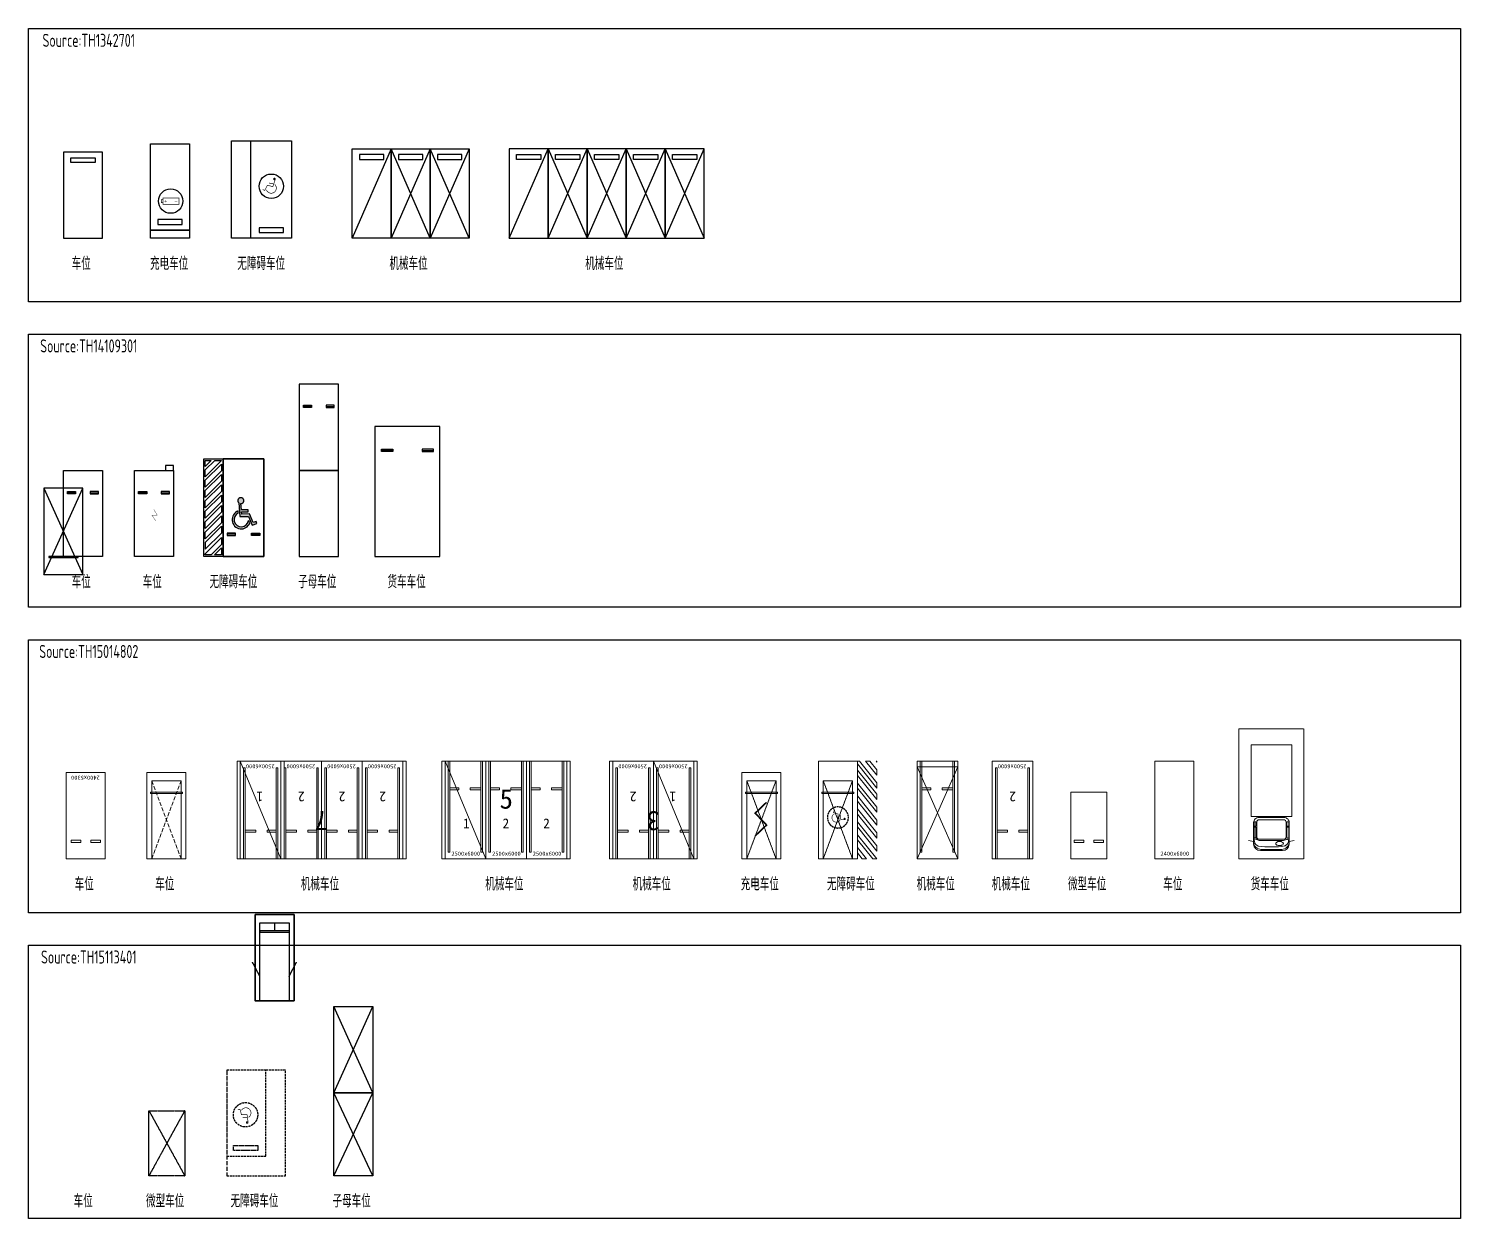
# Model space of a CAD drawing. Header units: millimetres. Extents: x 4401 to 92484, y 1885 to 582422.
# Drawn here: x 4401 to 92484, y 509256 to 582422 of the extents above; entities that cross this region are included whole.
import ezdxf
from ezdxf.enums import TextEntityAlignment as Align

# ---------------------------------------------------------------- set-up
doc = ezdxf.new("R2010")
doc.units = ezdxf.units.MM
doc.header["$MEASUREMENT"] = 0
for name, pattern in [('__DASH', [0.35, 0.25, -0.1]), ('__附着_A02-01-道路设计_TEN24VDI_设计区$0$DASH', [0.35, 0.25, -0.1]), ('CONTINOUS', [0]), ('DASH', [0.35, 0.25, -0.1]), ('HIDDEN', [0.375, 0.25, -0.125]), ('PFL_PC-B2$0$L1235-AR-RE-GP-B2$0$$0$HIDDEN2', [4.762499999999999, 3.175, -1.5875])]:
    doc.linetypes.add(name, pattern=pattern)
doc.layers.get('DEFPOINTS').update_dxf_attribs({"color": 8})
for name, color, linetype in [('__附着_A02-01-道路设计_TEN24VDI_设计区$0$P-CONS-PARK', 61, '__附着_A02-01-道路设计_TEN24VDI_设计区$0$DASH'), ('AE-EQPM', 70, 'Continuous'), ('AE-EQPM-CARS', 66, 'Continuous'), ('AE-EQPM-CARS-ZM', 66, 'Continuous'), ('AE-EQPM-CARS-zx', 66, 'Continuous'), ('AE-PATN-MATE', 8, 'Continuous'), ('E-UNIV-NOTE', 6, 'Continuous'), ('P-CONS-PARK', 61, 'DASH'), ('PFL_PC-B4$0$A-PARKING', 161, 'Continuous'), ('子母车位', 73, 'Continuous'), ('微型车位', 3, 'HIDDEN')]:
    doc.layers.add(name, color=color, linetype=linetype)
doc.layers.add('A-CAR', color=66, linetype='Continuous', lineweight=0)
doc.styles.add('PFL_PC-B3$0$GP-ARIAL', font='Stfangso_0.ttf')
doc.styles.add('PFL_PC-B4$0$GP-ARIAL', font='Stfangso_0.ttf')
doc.styles.add('TH-STYLE3', font='TSSDENG', dxfattribs={"width": 0.7, "bigfont": 'TSSDCHN'})

# ---------------------------------------------------------------- blocks, each defined once
blk = doc.blocks.new('DFEREWRERER')
for p, q in [((-909118.0000003307, -323.3698530020483), (-906918.0000008362, -4323.369852987526)), ((-906918.0000008367, -323.369853001961), (-909118.00000033, -4323.369852987482))]:
    blk.add_line(p, q)
blk.add_lwpolyline([(-906918.0000008364, -4323.369852987526), (-909118.0000003304, -4323.369852987438), (-909118.0000003306, -323.3698530019319), (-906918.0000008367, -323.369853001961)], close=True)
blk = doc.blocks.new('__附着_A02-01-道路设计_TEN24VDI_设计区$0$车位-无障碍')
at = {"ltscale": 0.5}
blk.add_lwpolyline([(-0.9999999997708073, 2.400000000448927), (-0.9999999997708073, 2.400000000448927), (-0.9999999997708073, -1.199999999535066), (5.500000000229193, -1.199999999535066), (5.500000000229193, 4.656612873077393e-10)], dxfattribs=at)
blk.add_lwpolyline([(5.500000000218279, 2.399999999997817), (-0.9999999997708073, 2.40000000055079)])
blk.add_lwpolyline([(0.2000000002190063, 2.400000000448927), (0.2000000002262823, 4.620233085006475e-10), (5.500000000229193, 4.656612873077393e-10), (5.500000000229193, 2.400000000445289)], close=True, dxfattribs=at)
at = {"ltscale": 0.25}
blk.add_lwpolyline([(0.5500000002248271, 2.000000000432919), (0.8500000002313755, 2.000000000418368), (0.8500000002277375, 0.5000000004620233), (0.5500000002248271, 0.5000000004620233)], close=True, dxfattribs=at)
at = {"const_width": 0.08}
blk.add_lwpolyline([(2.273837951997848, 1.110129363889428, 1), (2.27383795199421, 1.187805742982164, 1)], format="xyb", close=True, dxfattribs=at)
at = {"const_width": 0.04}
for points in [[(2.262345247549092, 1.089416614599031), (2.7477892402203, 1.152752917616453), (2.747789240216662, 1.500025436180294), (3.082709612815961, 1.591367587465356), (3.053841749115236, 1.721487067126873)], [(2.585320256912382, 1.127507955778128), (2.58532025691602, 1.429364526695281)]]:
    blk.add_lwpolyline(points, dxfattribs=at)
blk.add_lwpolyline([(2.59735858984277, 1.066409069015208, 1.284984704251645), (3.023574414273753, 1.500647317046969, 1.467757040373327)], format="xyb", dxfattribs=at)
at = {"ltscale": 0.5}
blk.add_circle((2.750000000225555, 1.250000000229193), 0.75, dxfattribs=at)
blk = doc.blocks.new('ERDF')
for p, q in [((-334183.0000007697, 9343.63014701265), (-336583.0000003329, 4243.630147021264)), ((-336583.0000003332, 9343.630146996351), (-334183.0000007697, 4243.630147021147)), ((-334183.0000007697, 4243.630146028823), (-336583.0000003329, -1056.369853962678)), ((-336583.0000003332, 4243.630146012409), (-334183.0000007697, -1056.369853962678))]:
    blk.add_line(p, q)
for points in [[(-336583.0000003332, 4243.630147021147), (-334183.0000007695, 4243.630147021147), (-334183.0000007697, 9343.630148004973), (-336583.0000003334, 9343.630148004973)], [(-336583.0000003332, -1056.369853962795), (-334183.0000007695, -1056.369853962678), (-334183.0000007697, 4243.630147021147), (-336583.0000003334, 4243.630147021147)]]:
    blk.add_lwpolyline(points, close=True)
blk = doc.blocks.new('PFL_PC-B4$0$STALL-MECH-parking_2500x6000')
at = {"layer": 'A-CAR'}
for points in [[(-1050.000050136936, -1.746229827404022e-10), (-949.9999549126951, 0), (-949.9999549126951, -5599.999995039776), (-1050.000050136936, -5599.999995039776)], [(-1250, -5.820766091346741e-11), (1250, -1.164153218269348e-10), (1250, -6000.000000000116), (-1249.999999999884, -6000.000000000116)], [(949.9999498034595, -5.820766091346741e-11), (1050.0000450277, -1.164153218269348e-10), (1050.0000450277, -5599.999960858724), (949.9999498034595, -5599.999960858724)], [(-949.9999549126951, -1639.999995039776), (-400.0000201982912, -1639.999995039776), (-400.0000201981748, -1759.999985628063), (-949.9999549126951, -1759.999985628121)], [(299.9999777103076, -1639.99997373618), (949.9999797421042, -1639.999973736121), (949.9999797421042, -1759.999962591624), (299.9999777103076, -1759.999962591566)]]:
    blk.add_lwpolyline(points, close=True, dxfattribs=at)
at = {"layer": 'DEFPOINTS', "insert": (-211.7482975894818, -4119.999957631226), "char_height": 600, "attachment_point": 7, "style": 'PFL_PC-B4$0$GP-ARIAL'}
blk.add_mtext('{\\C8;2}', dxfattribs=at)
at = {"layer": 'DEFPOINTS', "color": 8, "insert": (-855.3091982073383, -5811.717980977031), "char_height": 250, "attachment_point": 7, "style": 'PFL_PC-B4$0$GP-ARIAL'}
blk.add_mtext('2500x6000', dxfattribs=at)
blk = doc.blocks.new('PFL_PC-B4$0$STALL-MECH-parking-1_2500x6000')
at = {"layer": 'A-CAR'}
for points in [[(-1249.999999999884, 1.164153218269348e-10), (-1450, 5.820766091346741e-11), (-1450, -5999.999999999942), (-1250, -6000)], [(-1249.999999999884, 1.164153218269348e-10), (1249.999999999884, -5999.999999999884)]]:
    blk.add_lwpolyline(points, dxfattribs=at)
for points in [[(-1249.999999999884, 1.164153218269348e-10), (-1250, -6000), (1249.999999999884, -5999.999999999884), (1250.000000000116, 1.164153218269348e-10)], [(-1050.000050136936, 0), (-949.9999549128115, 1.164153218269348e-10), (-949.9999549126951, -5599.999995039601), (-1050.000050137052, -5599.999995039601)], [(949.9999498034595, 1.164153218269348e-10), (1050.0000450277, 1.164153218269348e-10), (1050.0000450277, -5599.999960858608), (949.9999498034595, -5599.999960858549)], [(-949.9999549126951, -1639.99999503966), (-400.0000201981748, -1639.99999503966), (-400.0000201982912, -1759.999985627888), (-949.9999549126951, -1759.999985627946)], [(299.9999777103076, -1639.999973736121), (949.9999797421042, -1639.999973736121), (949.9999797421042, -1759.99996259145), (299.9999777103076, -1759.999962591392)]]:
    blk.add_lwpolyline(points, close=True, dxfattribs=at)
at = {"layer": 'DEFPOINTS', "attachment_point": 7, "style": 'PFL_PC-B4$0$GP-ARIAL'}
for s, insert, char_height in [('{\\C8;1}', (-147.3512282479787, -4119.999957630993), 600), ('{\\C8;2500x6000}', (-855.3091782786651, -5811.717997727683), 250)]:
    blk.add_mtext(s, dxfattribs=dict(at, insert=insert, char_height=char_height))
blk = doc.blocks.new('PFL_PC-B4$0$MECH-parking_Group5')
at = {"layer": 'A-CAR'}
blk.add_lwpolyline([(-200, 0), (0, 0), (0, -6000), (-200, -6000)], dxfattribs=at)
at = {"layer": 'PFL_PC-B4$0$A-PARKING'}
for name, p in [('PFL_PC-B4$0$STALL-MECH-parking-1_2500x6000', (-6450, 0)), ('PFL_PC-B4$0$STALL-MECH-parking_2500x6000', (-3950, 0)), ('PFL_PC-B4$0$STALL-MECH-parking_2500x6000', (-1450, 0))]:
    blk.add_blockref(name, p, dxfattribs=at)
at = {"layer": 'DEFPOINTS', "insert": (-4344.249808410503, -2938.663568484131), "char_height": 1200, "attachment_point": 7, "style": 'PFL_PC-B4$0$GP-ARIAL'}
blk.add_mtext('{\\C8;5}', dxfattribs=at)
blk = doc.blocks.new('PFL_PC-B4$0$MECH-parking_Group3')
at = {"layer": 'A-CAR'}
blk.add_lwpolyline([(-199.9999999998836, 0), (0, 1.164153218269348e-10), (1.164153218269348e-10, -5999.999999999884), (-199.9999999998836, -6000)], dxfattribs=at)
at = {"layer": 'PFL_PC-B4$0$A-PARKING'}
for name, p in [('PFL_PC-B4$0$STALL-MECH-parking-1_2500x6000', (-3950, 0)), ('PFL_PC-B4$0$STALL-MECH-parking_2500x6000', (-1450, 1.164153218269348e-10))]:
    blk.add_blockref(name, p, dxfattribs=at)
at = {"layer": 'DEFPOINTS', "insert": (-3094.249808410415, -2938.663568484015), "char_height": 1200, "attachment_point": 7, "style": 'PFL_PC-B4$0$GP-ARIAL'}
blk.add_mtext('3', dxfattribs=at)
blk = doc.blocks.new('PFL_PC-B4$0$STALL-PD-2400x5300')
at = {"layer": 'A-CAR'}
blk.add_line((1199.999999999884, -5299.999999999884), (-1200, -5300), dxfattribs=at)
blk.add_lwpolyline([(-1200, -5300), (-1200.000000000116, 0), (1199.999999999767, 0), (1199.999999999884, -5299.999999999884)], dxfattribs=at)
for points in [[(-300.0000000002328, -999.9999999998836), (-300.0000000002328, -1150), (-900, -1150.000000000116), (-900.0000000002328, -999.9999999998836)], [(300, -999.9999999998836), (299.9999999998836, -1150.000000000116), (900, -1149.999999999884), (900, -999.9999999998836)]]:
    blk.add_lwpolyline(points, close=True, dxfattribs=at)
at = {"layer": 'DEFPOINTS', "insert": (-855.3091480403673, -5111.718023345689), "char_height": 250, "attachment_point": 7, "style": 'PFL_PC-B4$0$GP-ARIAL'}
blk.add_mtext('2400x5300', dxfattribs=at)
blk = doc.blocks.new('停车位')
at = {"layer": 'A-CAR', "linetype": '__DASH'}
for p, q in [((7.489126088766199, -0.3000000000570253), (5.689126089653683, 4.500000000229647)), ((7.489126089506073, 4.499999999939973), (5.689126088968322, -0.3000000000010914))]:
    blk.add_line(p, q, dxfattribs=at)
at = {"layer": 'A-CAR'}
for points in [[(5.389126089196651, 4.999999999955435), (5.389126089195116, -0.3000000000379259), (7.789126089152234, -0.30000000003065), (7.789126089153541, 4.999999999947704)], [(5.60512608912498, 3.800000000024284), (7.573126089006536, 3.799999999934926), (7.573126088935879, 3.707999999938238), (5.605126089112474, 3.708000000026459)]]:
    blk.add_lwpolyline(points, close=True, dxfattribs=at)
blk.add_lwpolyline([(5.689126088940696, -0.2999999998985459), (5.689126089653683, 4.500000000229647), (7.489126089506073, 4.499999999939973), (7.489126088766199, -0.3000000000570253), (5.689126089000894, -0.2999999997539362)], dxfattribs=at)
blk = doc.blocks.new('充电车位4')
at = {"layer": 'A-CAR', "linetype": '__DASH'}
for p, q in [((1296197.38089744, 1235782.006729581), (1291397.380897154, 1237582.006728693)), ((1291397.380897444, 1235782.006728841), (1296197.380897385, 1237582.006729379))]:
    blk.add_line(p, q, dxfattribs=at)
at = {"layer": 'A-CAR'}
for points in [[(1290897.380897428, 1237882.00672915), (1296197.380897421, 1237882.006729152), (1296197.380897414, 1235482.006729195), (1290897.380897436, 1235482.006729193)], [(1292097.380897359, 1237666.006729222), (1292097.380897449, 1235698.00672934), (1292189.380897445, 1235698.006729411), (1292189.380897357, 1237666.006729234)]]:
    blk.add_lwpolyline(points, close=True, dxfattribs=at)
blk.add_lwpolyline([(1296197.380897282, 1237582.006729406), (1291397.380897154, 1237582.006728693), (1291397.380897444, 1235782.006728841), (1296197.38089744, 1235782.006729581), (1296197.380897138, 1237582.006729346)], dxfattribs=at)
at = {"layer": 'A-CAR', "const_width": 99.99999999999999}
blk.add_lwpolyline([(1294791.122863705, 1237064.406432459), (1294122.520531831, 1236367.252316012), (1293395.809563661, 1237064.406432459), (1292727.207231785, 1236367.252316012)], dxfattribs=at)
blk = doc.blocks.new('车位02-无障碍')
at = {"const_width": 0.08}
blk.add_lwpolyline([(2.273837952002634, 1.130599021197503, 1), (2.273837952002634, 1.208275400284327, 1)], format="xyb", close=True, dxfattribs=at)
at = {"const_width": 0.04}
for points in [[(2.262345247553423, 1.10988627191029), (2.747789240225995, 1.173222574923619), (2.747789240225995, 1.520495093486096), (3.082709612820747, 1.611837244770248), (3.053841749126843, 1.741956724429946)], [(2.585320256915804, 1.147977613087113), (2.585320256915804, 1.449834184001992)]]:
    blk.add_lwpolyline(points, dxfattribs=at)
blk.add_lwpolyline([(2.597358589849375, 1.0868787263201, 1.284984704251645), (3.023574414273082, 1.52111697435368, 1.467757040373327)], format="xyb", dxfattribs=at)
at = {"ltscale": 0.5}
blk.add_circle((2.750000000232831, 1.270469657540023), 0.75, dxfattribs=at)
blk = doc.blocks.new('无障碍车位6')
at = {"layer": 'A-CAR'}
for p, q in [((1291391.483082849, 1232485.117550885), (1291391.483082849, 1232435.347593877)), ((1291391.483082847, 1232049.072278765), (1291391.483082846, 1231791.555402023))]:
    blk.add_line(p, q, dxfattribs=at)
at = {"layer": 'A-CAR', "linetype": '__DASH'}
for p, q in [((1297391.483082857, 1229185.117551317), (1292591.48308257, 1230985.117550429)), ((1292591.48308286, 1229185.117550577), (1297391.483082801, 1230985.117551115))]:
    blk.add_line(p, q, dxfattribs=at)
at = {"layer": 'A-CAR'}
for points in [[(1291391.483082845, 1231405.280086909), (1292722.817561846, 1232485.117550894), (1293040.310803527, 1232485.117550893), (1291560.82761453, 1231285.117550885), (1291391.483082844, 1231285.117550886), (1291391.483082845, 1231405.280086909)], [(1291391.483082847, 1232049.072278765), (1291929.084457645, 1232485.117550898), (1292246.577699326, 1232485.117550896), (1291391.483082846, 1231791.555402023)], [(1291391.483082849, 1232485.117550899), (1291452.844595124, 1232485.117550899), (1291391.483082849, 1232435.347593877)], [(1291943.334372826, 1231285.117550888), (1293422.81756182, 1232485.117550894), (1293740.3108035, 1232485.117550893), (1292260.827614509, 1231285.117550888), (1291943.334372826, 1231285.117550888)], [(1292737.067477032, 1231285.117550888), (1294216.550666025, 1232485.117550894), (1294534.043907706, 1232485.117550892), (1293054.560718714, 1231285.117550888), (1292737.067477032, 1231285.117550888)], [(1293530.800581238, 1231285.117550888), (1295010.283770226, 1232485.11755089), (1295327.777011907, 1232485.117550889), (1293848.293822919, 1231285.117550888), (1293530.800581238, 1231285.117550888)], [(1294324.533685442, 1231285.117550888), (1295804.016874427, 1232485.117550888), (1296121.510116108, 1232485.117550886), (1294642.026927124, 1231285.117550888), (1294324.533685442, 1231285.117550888)], [(1295118.266789646, 1231285.117550888), (1296597.749978628, 1232485.117550885), (1296915.243220309, 1232485.117550883), (1295435.760031329, 1231285.117550888), (1295118.266789646, 1231285.117550888)], [(1295911.999893851, 1231285.117550888), (1297391.48308283, 1232485.117550882), (1297391.483082829, 1232227.60067414), (1296229.493135533, 1231285.117550888), (1295911.999893851, 1231285.117550888)], [(1296705.732998056, 1231285.117550888), (1297391.483082827, 1231841.325359027), (1297391.483082826, 1231583.808482286), (1297023.226239738, 1231285.117550888), (1296705.732998056, 1231285.117550888)], [(1297391.483082698, 1230985.117551143), (1292591.48308257, 1230985.117550429), (1292591.48308286, 1229185.117550577), (1297391.483082857, 1229185.117551317), (1297391.483082554, 1230985.117551083)]]:
    blk.add_lwpolyline(points, dxfattribs=at)
for points in [[(1291391.483082844, 1231285.117550886), (1297391.483082838, 1231285.117550888), (1297391.48308283, 1228885.117550931), (1291391.483082852, 1228885.11755093)], [(1293291.483082776, 1231069.117550958), (1293291.483082865, 1229101.117551077), (1293383.483082862, 1229101.117551147), (1293383.483082773, 1231069.117550971)]]:
    blk.add_lwpolyline(points, close=True, dxfattribs=at)
at = {"layer": 'P-CONS-PARK', "xscale": -863.999999952997, "yscale": 864.0000000001454, "zscale": 864.0000000000566, "rotation": 90}
blk.add_blockref('车位02-无障碍', (1295950.170156462, 1232465.361271773, -0.0006752781856421251), dxfattribs=at)
blk = doc.blocks.new('横移空位')
at = {"layer": 'A-CAR'}
for p, q in [((121270.7134280665, 168596.4217473991), (123770.7134280666, 168596.421747399)), ((121270.7134280666, 162946.421747399), (121270.7134280665, 168596.4217473991)), ((121270.7134280665, 168596.4217473991), (123770.7134280666, 162946.421747399)), ((121270.7134280666, 162946.421747399), (123770.7134280666, 168596.421747399)), ((123770.7134280666, 168596.421747399), (123770.7134280666, 162946.421747399)), ((123770.7134280666, 162946.421747399), (121270.7134280666, 162946.421747399))]:
    blk.add_line(p, q, dxfattribs=at)
for points in [[(121270.7134280669, 168946.4217473993), (123770.7134280669, 168946.4217473991), (123770.7134280666, 162946.421747399), (121270.7134280668, 162946.421747399)], [(121470.7133779299, 168946.4217473989), (121570.7134731541, 168946.4217473991), (121570.7134731539, 163346.4217523594), (121470.7133779297, 163346.4217523594)], [(123470.7133778703, 168946.4217473988), (123570.7134730946, 168946.4217473988), (123570.7134730943, 163346.4217865403), (123470.7133778701, 163346.4217865404)], [(121570.7134731541, 167306.4217523593), (122120.7134078685, 167306.4217523595), (122120.7134078686, 167186.4217617711), (121570.7134731541, 167186.4217617711)], [(122820.7134057771, 167306.421773663), (123470.7134078089, 167306.4217736628), (123470.7134078089, 167186.4217848075), (122820.7134057771, 167186.4217848076)]]:
    blk.add_lwpolyline(points, close=True, dxfattribs=at)
blk = doc.blocks.new('微型车位5')
at = {"layer": 'A-CAR'}
blk.add_lwpolyline([(77149.99999999985, 25957.06372679805), (73049.99999999997, 25957.06372679817), (73049.99999999985, 28157.06372679805), (77149.99999999985, 28157.06372679817), (77149.99999999985, 25957.06372679817)], dxfattribs=at)
for points in [[(74049.99999999997, 27357.06372679817), (74199.99999999997, 27357.06372679817), (74199.99999999985, 27957.06372679817), (74049.99999999985, 27957.06372679817)], [(74049.99999999997, 26757.06372679817), (74199.99999999985, 26757.06372679805), (74199.99999999997, 26157.06372679817), (74049.99999999985, 26157.06372679805)]]:
    blk.add_lwpolyline(points, close=True, dxfattribs=at)
blk = doc.blocks.new('PFL_PC-B4$0$MECH-parking_Group7')
at = {"layer": 'A-CAR'}
for points in [[(-10200.00050166843, 0), (-10400.00050166866, 2.328306436538696e-10), (-10400.00050166843, -5999.999957631226), (-10200.00050166855, -5999.999957631109)], [(-200.0000000002328, 3.492459654808044e-10), (0, 0), (-1.164153218269348e-10, -5999.999957631109), (-200, -5999.999957631226)]]:
    blk.add_lwpolyline(points, dxfattribs=at)
blk.add_blockref('PFL_PC-B4$0$STALL-MECH-parking-1_2500x6000', (-1450.000150500797, 3.492459654808044e-10), dxfattribs=at)
at = {"layer": 'PFL_PC-B4$0$A-PARKING'}
for p in [(-8950.000401334837, 2.328306436538696e-10), (-6450.000301001128, 3.492459654808044e-10), (-3950.000200667768, 3.492459654808044e-10)]:
    blk.add_blockref('PFL_PC-B4$0$STALL-MECH-parking_2500x6000', p, dxfattribs=at)
at = {"layer": 'DEFPOINTS', "insert": (-5594.249958911212, -2938.663568483898), "char_height": 1200, "attachment_point": 7, "style": 'PFL_PC-B4$0$GP-ARIAL'}
blk.add_mtext('7', dxfattribs=at)
blk = doc.blocks.new('PFL_PC-B3$0$STALL-PR-2400x6000')
at = {"layer": 'A-CAR'}
blk.add_lwpolyline([(0, 0), (2400, -2.328306436538696e-10), (2400, -6000), (0, -6000)], close=True, dxfattribs=at)
at = {"layer": 'DEFPOINTS', "insert": (344.6908519595163, -5811.718023345573), "char_height": 250, "attachment_point": 7, "style": 'PFL_PC-B3$0$GP-ARIAL'}
blk.add_mtext('{\\C3;2400x6000}', dxfattribs=at)
blk = doc.blocks.new('PFL_PC-B2$0$Truck-01')
at = {"layer": 'A-CAR', "linetype": 'PFL_PC-B2$0$L1235-AR-RE-GP-B2$0$$0$HIDDEN2', "ltscale": 0.5}
for p, q in [((-1999.999999999767, 10500, 3.154118208620183e-08), (2000.000000000233, 10500, 7.266734419389969e-08)), ((-2000, 2500, -2.186602481830514e-08), (-1999.999999999767, 10500, 3.154118208620183e-08)), ((2000.000000000233, 10500, 7.266734419389969e-08), (2000, 2500, 1.926013728939103e-08)), ((-2000, 2500, -2.186602481830514e-08), (2000, 2500, 1.926013728939103e-08))]:
    blk.add_line(p, q, dxfattribs=at)
at = {"layer": 'A-CAR'}
for p, q in [((-677.1379441216122, 9999.999999999767), (677.1379441216122, 9999.999999999534)), ((-625.0000130295521, 9924.875542778755), (625.0000130300177, 9924.875542778522)), ((-1093.751605911879, 9431.6805193373), (-1407.361783140223, 9379.154485187028)), ((-1093.751605911879, 9599.794370267307), (-1093.751605911995, 8267.251627854304)), ((-1068.003900992102, 8548.968296829611), (-1068.003900991869, 9255.77938171802)), ((-1068.003900991869, 9255.77938171802), (-948.7896542403614, 9201.115666646976)), ((-944.654257584014, 9264.024741029367), (-1054.331613723771, 9327.239231905667)), ((-948.7896542403614, 9201.115666646976), (-948.7896542401286, 8548.968296829844)), ((-904.5980765848653, 9151.948849096196), (-904.5980765846325, 8251.371664041653)), ((752.1605871587526, 9368.771444954444), (-752.1605871584034, 9368.771444955142)), ((-748.3496564376401, 9302.045055291615), (748.3496564377565, 9302.045055291383)), ((904.5980765850982, 9151.948849095497), (904.598076585331, 8251.371664041653)), ((944.6542575843632, 9264.024741029367), (1054.331613724004, 9327.239231905434)), ((1067.997542491765, 9255.779381718487), (948.783295740257, 9201.115666646976)), ((948.783295740257, 9201.115666646976), (948.7832957400242, 8548.968296829611)), ((1067.997542492114, 8548.968296829611), (1067.997542491765, 9255.779381718487)), ((1093.751605912228, 9599.794370267075), (1093.751605912461, 8267.25162785477)), ((1093.751605912577, 9431.6805193373), (1407.361783140455, 9379.154485187028)), ((-948.7896542401286, 8548.968296829844), (-1068.003900992102, 8548.968296829611)), ((-1068.003900991986, 8218.848299418809), (-1068.003900991986, 8492.166900836863)), ((-1068.003900991986, 8492.166900836863), (-948.7896542403614, 8492.166900836863)), ((-948.7896542401286, 8218.848299419507), (-1068.003900991986, 8218.848299418809)), ((-948.7896542403614, 8492.166900836863), (-948.7896542401286, 8218.848299419507)), ((-781.248407117324, 7967.059241522802), (781.2484071174404, 7967.059241522569)), ((-748.3496564376401, 8101.275483905338), (748.3496564376401, 8101.275483905338)), ((948.7832957400242, 8548.968296829611), (1067.997542492114, 8548.968296829611)), ((1067.997542491765, 8492.166900836863), (948.7832957401406, 8492.166900836863)), ((948.7832957401406, 8492.166900836863), (948.7832957400242, 8218.848299419275)), ((948.7832957400242, 8218.848299419275), (1067.997542491881, 8218.848299419507)), ((1067.997542491881, 8218.848299419507), (1067.997542491765, 8492.166900836863)), ((-1249.999999999884, 7906.440530248918), (-1250.000000000116, 3500)), ((-1249.999999999884, 7906.440530248918), (1250.000000000233, 7906.440530248452)), ((1250.000000000233, 7906.440530248452), (1250.000000000116, 3499.999999999767)), ((-1249.999999999884, 3500, 1.771028873344368e-06), (1250.000000000349, 3500, 1.771028873344368e-06))]:
    blk.add_line(p, q, dxfattribs=at)
for centre, radius, start, end in [((-685.0065101659857, 9591.241196994903), 408.8345317021807, 88.89720200564099, 178.8012390102708), ((-634.43907654949, 9465.571586967912), 459.400949000971, 88.82269300675084, 178.8755490024337), ((-662.4584860283649, 9357.704891990637), 393.0556784691909, 116.0089419896992, 184.4454350068247), ((-781.6099556185072, 9554.290439828299), 162.8406735965984, 98.40487701181793, 121.5308069881792), ((0.3261076795170084, 4146.148932548938), 5627.123778216766, 81.7743380096701, 98.53503399352394), ((-538.6110554306069, 9808.133866655407), 161.3282625856355, 46.3548580008617, 133.9585110043728), ((-499.4918411577819, 9272.323313691653), 420.6144093833962, 89.86157199537435, 102.8518220017578), ((-481.1605972693069, 9387.972161651589), 305.4554786663458, 77.00703400836007, 93.24960300603755), ((538.6078761804383, 9808.14178872155), 161.3203144601578, 46.04034399614642, 133.6462710013881), ((634.4390765499556, 9465.571586968377), 459.4010011198266, 1.124458002529255, 91.17730701325527), ((685.0065101664513, 9591.241196995135), 408.8345577616086, 1.198760989729139, 91.10279799602621), ((781.6099556187401, 9554.290439828299), 162.8406735965984, 58.46919301466344, 81.59512299148129), ((664.519343757187, 9358.395935896784), 391.0554349698975, 355.430206003726, 58.85615500028094), ((-749.2690851689549, 9139.879425112158), 231.4895975454942, 89.77242999827943, 147.568619025359), ((-751.323610456544, 9148.76639359491), 153.3075355421932, 88.88847400989343, 178.8105159950084), ((-660.4542033179896, 9564.561502698809), 73.26907808102973, 142.5554659978633, 180.1498720103184), ((-659.5830366465962, 9564.319384555798), 74.14001021738056, 179.9609990031778, 217.2155149946461), ((-581.6414510429604, 9504.358673833776), 172.4448235917462, 118.8681790028294, 142.5953520092772), ((-583.8866531633539, 9622.112055122387), 169.376091433985, 217.2973330075512, 241.4263610084927), ((-533.2295490560355, 9414.359990355792), 274.6347328184203, 102.5807500088199, 118.6480560085395), ((-533.2293405806413, 9714.380149929784), 274.6352018881206, 241.3519589914605, 257.4192199886729), ((-499.4918411577819, 9856.416409642901), 420.6144093833962, 257.1481930068525, 270.1384270032788), ((-497.6198100432521, 9856.499330742052), 420.6969656506522, 269.8834529992207, 282.8503250097449), ((-482.2220238229493, 9378.767398446798), 314.664932568104, 61.52822899362998, 77.19554099877372), ((-463.9103766242042, 9714.444308240432), 274.7056405214518, 282.5851400040759, 298.6470149912724), ((-415.4690014246153, 9504.358517477056), 172.4450060077408, 37.4046549941458, 61.13180499782543), ((-413.2236690068385, 9622.11202906305), 169.3760653745572, 298.5736289897711, 322.7026819992532), ((-336.6560927929822, 9564.56150269974), 73.26907808102973, 359.8501209993858, 37.44452699567343), ((-337.5271552264458, 9564.319384555332), 74.13993203909719, 322.7844239987969, 0.03899400654919633), ((749.2690851693042, 9139.879425111925), 231.4895975454942, 32.4313740163444, 90.22757000005305), ((751.3130824482068, 9148.755448636133), 153.3182459670172, 1.19347400498175, 91.1075129968049), ((-787.4497430903139, 8273.35912382789), 306.3627376450434, 181.1422729937267, 271.1598470033834), ((-751.3236104563111, 8254.553963185754), 153.3074834233376, 181.1893920043896, 271.1115340108387), ((751.3130303289508, 8254.565272977576), 153.3184544424395, 268.8925169958123, 358.8064500060244), ((787.4497430905467, 8273.35912382789), 306.36265946676, 268.8401490095906, 358.8577119955488)]:
    blk.add_arc(centre, radius, start, end, dxfattribs=at)
blk = doc.blocks.new('QBLOCK2015090218162868')
for p, q in [((-1200, 2799.999999999985), (1200, 2800.000000000015)), ((-1200, -2500.000000000015), (-1200, 2799.999999999985)), ((1200, 2800.000000000015), (1200, -2499.999999999985)), ((-449.9999999997672, -1054.999999999956), (-949.9999999997672, -1054.999999999985)), ((-949.9999999997672, -1054.999999999985), (-949.9999999997672, -1199.999999999985)), ((-449.9999999997672, -1119.999999999956), (-949.9999999997672, -1119.999999999985)), ((-949.9999999997672, -1199.999999999985), (-449.9999999997672, -1199.999999999956)), ((-449.9999999997672, -1199.999999999956), (-449.9999999997672, -1054.999999999956)), ((450.0000000002328, -1199.999999999956), (450.0000000002328, -1054.999999999956)), ((450.0000000002328, -1054.999999999956), (950.0000000002328, -1054.999999999956)), ((450.0000000002328, -1119.999999999956), (950.0000000002328, -1119.999999999956)), ((950.0000000002328, -1199.999999999956), (450.0000000002328, -1199.999999999956)), ((950.0000000002328, -1054.999999999956), (950.0000000002328, -1199.999999999956)), ((-1200, -2500.000000000015), (-1200, -2800.000000000015)), ((-700, -2500.000000000015), (-1200, -2500.000000000015)), ((1200, -2499.999999999985), (-1200, -2500.000000000015)), ((-700, -2800.000000000015), (-700, -2500.000000000015)), ((-1200, -2800.000000000015), (-700, -2800.000000000015))]:
    blk.add_line(p, q)
at = {"const_width": 20}
blk.add_lwpolyline([(7.482305735815316, -80.53526394534856), (-196.1041246433742, 249.6279155455995), (127.1390288057737, 249.6279155455995), (-110.3807042906992, 620.8338930734899)], dxfattribs=at)
blk = doc.blocks.new('CAR')
at = {"linetype": 'DASH'}
for p, q in [((-12689.97400932969, 30619.73578711493), (-13139.97400932977, 29753.71038333054)), ((-10889.97400932972, 30619.73578711491), (-10439.97400932963, 29753.71038333052)), ((-11789.97400932967, 27319.73578711494), (-11789.97400932969, 27819.73578711491))]:
    blk.add_line(p, q, dxfattribs=at)
at = {"ltscale": 0.5}
for p, q in [((-12689.97400932967, 27819.73578879131), (-12689.9740093297, 27919.73578879131)), ((-12689.9740093297, 27919.73578879131), (-10889.97400932967, 27919.73578879131)), ((-12689.97400932967, 27819.73578879131), (-10889.9740093297, 27819.73578879131)), ((-10889.9740093297, 27819.73578879131), (-10889.97400932967, 27919.73578879131))]:
    blk.add_line(p, q, dxfattribs=at)
for p, q in [((2400.002621396794, 5900.000000017084), (8.9257955551e-06, 600.0000000745639)), ((2400.000008948147, 600.0000000893777), (0.0026214117824566, 5900.000000017144)), ((-1200.000000000233, 4799.999999999971), (1199.999999999767, 4800)), ((-1200.000000000233, -500.0000000000291), (-1200.000000000233, 4799.999999999971)), ((1199.999999999767, 4800), (1199.999999999767, -500)), ((-450, 945.0000000000291), (-950, 945)), ((-950, 945), (-950, 800)), ((-450, 800.0000000000291), (-450, 945.0000000000291)), ((450, 800.0000000000291), (450, 945.0000000000291)), ((450, 945.0000000000291), (950, 945.0000000000291)), ((950, 945.0000000000291), (950, 800.0000000000291)), ((-450, 880.0000000000291), (-950, 880)), ((-950, 800), (-450, 800.0000000000291)), ((450, 880.0000000000291), (950, 880.0000000000291)), ((950, 800.0000000000291), (450, 800.0000000000291)), ((1199.999999999767, -500), (-1200.000000000233, -500.0000000000291))]:
    blk.add_line(p, q)
at = {"linetype": 'CONTINOUS', "lineweight": 30, "ltscale": 3}
blk.add_lwpolyline([(-10589.9740093297, 26819.73578880621), (-12989.97400970223, 26819.73578880625), (-12989.97400970221, 32119.73578879135), (-10589.97400932969, 32119.73578879132)], close=True, dxfattribs=at)
at = {"linetype": 'DASH'}
blk.add_lwpolyline([(-12689.97400932967, 27319.73578711496), (-12689.97400932969, 32119.73578711491), (-10889.97400932966, 32119.73578711494), (-10889.97400932964, 27319.73578711496)], close=True, dxfattribs=at)
for points in [[(0.0026214117824566, 5900.000000017144), (8.9257955551e-06, 600.0000000745639), (2400.000008948147, 600.0000000893777), (2400.002621396794, 5900.000000017084)], [(2105.457613296923, 4799.999999970197), (2105.457613296807, 4851.578517764806), (294.5423992128635, 4851.57851780951), (294.5423992127471, 4800.000000014901)]]:
    blk.add_lwpolyline(points, close=True)
blk = doc.blocks.new('QBLOCK2015102214142841')
at = {"layer": 'AE-PATN-MATE', "ltscale": 0.5}
h = blk.add_hatch(color=251, dxfattribs=at)
edge = h.paths.add_edge_path()
edge.add_line((-379.828536222456, 373.506154475006), (-390.9539162390865, -107.916861697362))
edge.add_line((-390.9539162616711, -107.9168617155228), (-252.1711318783928, -118.9362461616111))
edge.add_line((-252.1711318593007, -118.9362461592827), (-252.1718047372997, 278.9146146147687))
edge.add_line((-252.1718047361355, 278.9146146152343), (-127.1125945551321, 278.9148261255759))
edge.add_line((-127.1125945548993, 278.9148261521186), (-127.1119048825931, -128.865976991161))
edge.add_line((-127.1119048695546, -128.8659769918595), (252.8994470238686, -159.0389642252412))
edge.add_ellipse((433.5787622828502, -165.8749024893914), major_axis=(157.5825192072557, 88.65379104620692), ratio=0.9999999994636292, start_angle=-166.75674828090143, end_angle=148.471751467873, ccw=False)
edge.add_line((300.4962734479923, -288.2709652807389), (-540.0057709708344, -221.5349129608658))
edge.add_line((-540.0057709913235, -221.5349129464303), (-540.0066652689129, 307.2224172916904))
edge.add_line((-540.0066652398091, 307.2224172923889), (-1068.524570086738, 539.1332885184966))
edge.add_line((-1068.524570117472, 539.1332885001029), (-971.1664111597929, 826.7035820781894))
edge.add_line((-971.1664111714344, 826.7035821054305), (-841.3552542608231, 775.6835150329571))
edge.add_line((-841.3552542428952, 775.683515009674), (-898.0202201181091, 600.8859343579679))
edge.add_line((-898.0202201108914, 600.8859343502845), (-379.8285362275783, 373.5061544561468))
edge = h.paths.add_edge_path()
edge.add_line((-335.0393766860943, -323.5456891681824), (-200.3997225863859, -323.5454614546907))
edge.add_ellipse((-734.7227464418393, -138.0476964141999), major_axis=(533.6272858574329, -187.4898248288614), ratio=0.9999999998415813, start_angle=130.4100655115956, end_angle=360.2137486829934, ccw=False)
edge.add_line((-937.8892615537625, 389.8101269576873), (-793.0228421213105, 298.7101313792809))
edge.add_ellipse((-734.7227464418393, -138.0476964141999), major_axis=(390.061852533769, -204.9586605874866), ratio=0.9999999998124227, start_angle=125.3228710493896, end_angle=362.8231599266949)
at = {"layer": 'AE-PATN-MATE', "color": 251, "ltscale": 0.5}
for p, q in [((-1068.524570117472, 539.1332885001029), (-971.1664111714344, 826.7035821054305)), ((-540.0066652398091, 307.2224172923889), (-1068.524570117472, 539.1332885001029)), ((-971.1664111714344, 826.7035821054305), (-841.3552542428952, 775.683515009674)), ((-937.8892615537625, 389.8101269576873), (-793.022842119215, 298.7101314041938)), ((-841.3552542428952, 775.683515009674), (-898.0202201108914, 600.8859343502845)), ((-898.0202201108914, 600.8859343502845), (-379.828536222456, 373.506154475006)), ((-540.0057709913235, -221.5349129464303), (-540.0066652398091, 307.2224172923889)), ((-379.828536222456, 373.506154475006), (-390.9539162616711, -107.9168617155228)), ((-252.1718047361355, 278.9146146152343), (-127.1125945548993, 278.9148261521186)), ((-252.1711318593007, -118.9362461592827), (-252.1718047361355, 278.9146146152343)), ((-127.1125945548993, 278.9148261521186), (-127.1119048695546, -128.8659769918595)), ((300.4962734479923, -288.2709652807389), (-540.0057709913235, -221.5349129464303)), ((-390.9539162616711, -107.9168617155228), (-252.1711318593007, -118.9362461592827)), ((-335.0393766860943, -323.5456891681824), (-200.3997225861531, -323.5454614784394)), ((-127.1119048695546, -128.8659769918595), (252.8994470138568, -159.038964214531))]:
    blk.add_line(p, q, dxfattribs=at)
blk.add_lwpolyline([(-2999.999999999534, -1250.000000001193), (2999.999999999534, -1250.000000001193), (2999.999999999534, 1250.000000001208), (-2999.999999999534, 1250.000000001208)], close=True, dxfattribs=at)
at = {"layer": 'AE-PATN-MATE', "color": 251, "ltscale": 0.5, "extrusion": (-1.340639882880864e-26, 4.056037590680407e-25, -0.9999999999999999)}
blk.add_ellipse((-734.7227464418393, -138.0476964141999), major_axis=(-533.6151603486029, 187.524332479947), ratio=0.9999999998414824, start_param=3.137797368360761, end_param=7.148628272911781, dxfattribs=at)
at = {"layer": 'AE-PATN-MATE', "color": 251, "ltscale": 0.5, "extrusion": (-1.340639882880885e-26, 4.056037590680401e-25, -1)}
blk.add_ellipse((-734.7227464418393, -138.0476964141999), major_axis=(-390.0270073777773, 205.0249615726108), ratio=0.9999999998122835, start_param=3.092149234398, end_param=7.237311249744911, dxfattribs=at)
at = {"layer": 'AE-PATN-MATE', "color": 251, "ltscale": 0.5, "extrusion": (-1.340639882880903e-26, 4.056037590680403e-25, -0.9999999999999999)}
blk.add_ellipse((433.5787622828502, -165.8749024893914), major_axis=(157.4568416046634, 88.87681395299968), ratio=0.999999999465352, start_param=3.693280239165116, end_param=9.195055455904983, dxfattribs=at)
blk = doc.blocks.new('QBLOCK2015102214132582')
at = {"color": 8, "linetype": 'ByBlock'}
blk.add_line((-3000.000000000466, 1250.000000001208), (2999.999999992084, 1250.000000001208), dxfattribs=at)
for p, q in [((-3000.000000000466, 1249.999999998807, 0.02770743956741724), (-2999.999999999534, -1250.000000001193, 0.02770743956741724)), ((2999.999999999534, 1250.000000001208, 0.02770743956741724), (-3000.000000000466, 1249.999999998807, 0.02770743956741724)), ((1554.999999999767, 500.0000000003201, 0.02770743956741724), (1554.999999999534, 1000.00000000032, 0.02770743956741724)), ((1554.999999999534, 1000.00000000032, 0.02770743956741724), (1699.999999999534, 1000.000000000378, 0.02770743956741724)), ((1619.999999999767, 500.0000000003492, 0.02770743956741724), (1619.999999999534, 1000.000000000349, 0.02770743956741724)), ((1699.999999999534, 1000.000000000378, 0.02770743956741724), (1699.999999999767, 500.0000000003783, 0.02770743956741724)), ((3000.000000000466, -1249.999999998792, 0.02770743956741724), (2999.999999999534, 1250.000000001208, 0.02770743956741724)), ((1699.999999999767, 500.0000000003783, 0.02770743956741724), (1554.999999999767, 500.0000000003201, 0.02770743956741724)), ((1700.000000000233, -499.9999999996217, 0.02770743956741724), (1555.000000000233, -499.9999999996799, 0.02770743956741724)), ((1555.000000000233, -499.9999999996799, 0.02770743956741724), (1555.000000000466, -999.9999999996799, 0.02770743956741724)), ((1620.000000000233, -499.9999999996508, 0.02770743956741724), (1620.000000000466, -999.9999999996508, 0.02770743956741724)), ((1700.000000000466, -999.9999999996217, 0.02770743956741724), (1700.000000000233, -499.9999999996217, 0.02770743956741724)), ((-2999.999999999534, -1250.000000001193, 0.02770743956741724), (3000.000000000466, -1249.999999998792, 0.02770743956741724)), ((1555.000000000466, -999.9999999996799, 0.02770743956741724), (1700.000000000466, -999.9999999996217, 0.02770743956741724))]:
    blk.add_line(p, q)
blk = doc.blocks.new('QBLOCK2015102218180056')
at = {"color": 8, "linetype": 'ByBlock'}
for p, q in [((-1750.000000001164, 1899.99999999928), (-750.0000000011642, 2899.99999999928)), ((-1750.000000001164, 2324.264068710829), (-1174.264068712713, 2899.99999999928)), ((-1750.000000001164, 2536.396103066603), (-1386.396103068488, 2899.99999999928)), ((-1750.000000001164, 1687.867965643505), (-750.0000000011642, 2687.867965643505)), ((-1750.000000001164, 1263.603896931956), (-750.0000000011642, 2263.603896931956)), ((-1750.000000001164, 1051.471862576182), (-750.0000000011642, 2051.471862576182)), ((-1750.000000001164, 627.2077938641669), (-750.0000000011642, 1627.207793864167)), ((-1750.000000001164, 415.0757595083924), (-750.0000000011642, 1415.075759508392)), ((-1750.000000001164, -9.188309203622339), (-750.0000000011642, 990.8116907963777)), ((-1750.000000001164, -221.3203435593969), (-750.0000000011642, 778.6796564406031)), ((-1750.000000001164, -645.5844122709459), (-750.0000000011642, 354.4155877290541)), ((-1750.000000001164, -857.7164466267204), (-750.0000000011642, 142.2835533732796)), ((-1750.000000001164, -1281.980515338269), (-750.0000000011642, -281.9805153382695)), ((-1750.000000001164, -1494.112549694044), (-750.0000000011642, -494.112549694044)), ((-1750.000000001164, -2130.508652761833), (-750.0000000011642, -1130.508652761833)), ((-750.0000000011642, -1554.772721473848), (-1750.000000001164, -2554.772721473848)), ((-750.0000000011642, -1130.508652761833), (-750.0000000011642, -1554.772721473848)), ((-1750.000000001164, -2130.508652761833), (-1750.000000001164, -2554.772721473848))]:
    blk.add_line(p, q, dxfattribs=at)
for points in [[(-650.0000000011642, 2999.99999999928), (-650.0000000011642, -3000.00000000072), (-1850.000000001164, -3000.00000000072), (-1850.000000001164, 2999.99999999928)], [(-750.0000000011642, -1830.508652761833), (-750.0000000011642, -2254.772721473848), (-1395.227278528037, -2900.00000000072), (-1750.000000001164, -2900.00000000072), (-1750.000000001164, -2830.508652761833)], [(-750.0000000011642, -2466.904755829622), (-750.0000000011642, -2900.00000000072), (-1183.095244172262, -2900.00000000072)]]:
    blk.add_lwpolyline(points, close=True, dxfattribs=at)
for points in [[(-1750.000000001164, 2536.396103066603), (-1750.000000001164, 2899.99999999928), (-1386.396103068488, 2899.99999999928)], [(-1174.264068712713, 2899.99999999928), (-750.0000000011642, 2899.99999999928)], [(-750.0000000011642, 2687.867965643505), (-750.0000000011642, 2263.603896931956)], [(-1750.000000001164, 1899.99999999928), (-1750.000000001164, 2324.264068710829)], [(-750.0000000011642, 2051.471862576182), (-750.0000000011642, 1627.207793864167)], [(-1750.000000001164, 1263.603896931956), (-1750.000000001164, 1687.867965643505)], [(-1750.000000001164, 627.2077938641669), (-1750.000000001164, 1051.471862576182)], [(-750.0000000011642, 1415.075759508392), (-750.0000000011642, 990.8116907963777)], [(-1750.000000001164, -9.188309203622339), (-1750.000000001164, 415.0757595083924)], [(-750.0000000011642, 778.6796564406031), (-750.0000000011642, 354.4155877290541)], [(-750.0000000011642, 142.2835533732796), (-750.0000000011642, -281.9805153382695)], [(-1750.000000001164, -645.5844122709459), (-1750.000000001164, -221.3203435593969)], [(-1750.000000001164, -1281.980515338269), (-1750.000000001164, -857.7164466267204)], [(-750.0000000011642, -494.112549694044), (-750.0000000011642, -918.3766184060587)], [(-750.0000000011642, -918.3766184060587), (-1750.000000001164, -1918.376618406059), (-1750.000000001164, -1494.112549694044)]]:
    blk.add_lwpolyline(points, dxfattribs=at)
at = {"layer": 'AE-EQPM-CARS', "rotation": 270}
blk.add_blockref('QBLOCK2015102214132582', (599.9999999997672, 2.473825588822365e-10), dxfattribs=at)
blk = doc.blocks.new('A$C267B2C67')
at = {"ltscale": 0.033333, "rotation": 90}
blk.add_blockref('QBLOCK2015102218180056', (-3000.000000000698, 1850.000000001164), dxfattribs=at)
at = {"layer": 'AE-EQPM-CARS', "xscale": -1}
blk.add_blockref('QBLOCK2015102214142841', (-3000.000000010245, 2450.000000000844), dxfattribs=at)
blk = doc.blocks.new('QBLOCK2015081711581192')
for p, q in [((-450.0000000009313, 3920), (-950.0000000009313, 3920)), ((449.9999999990687, 3920), (949.9999999990687, 3920))]:
    blk.add_line(p, q)
for points in [[(-1200, 0), (1200, 0), (1199.999999998603, 5300), (-1200.000000001397, 5300)], [(-950.0000000009313, 4000), (-450.0000000009313, 4000), (-450.0000000009313, 3855), (-950.0000000009313, 3855)], [(949.9999999990687, 4000), (449.9999999990687, 4000), (449.9999999990687, 3855), (949.9999999990687, 3855)], [(-1199.999999998603, -5300), (1200.000000001397, -5300), (1200, 0), (-1200, 0)]]:
    blk.add_lwpolyline(points, close=True)
blk = doc.blocks.new('A$C484C3E2A')
at = {"layer": 'AE-EQPM-CARS-ZM', "rotation": 90}
blk.add_blockref('QBLOCK2015081711581192', (-5300, 1199.999999998603), dxfattribs=at)
blk = doc.blocks.new('QBLOCK2015091817112514')
for p, q in [((-900, -2455.000000000233), (-1600, -2455.000000000233)), ((-1600, -2455.000000000233), (-1600, -2600.000000000233)), ((-900, -2520.000000000233), (-1600, -2520.000000000233)), ((-1600, -2600.000000000233), (-900, -2600.000000000233)), ((-900, -2600.000000000233), (-900, -2455.000000000233)), ((900, -2600.000000000233), (900, -2455.000000000233)), ((900, -2455.000000000233), (1600, -2455.000000000233)), ((900, -2520.000000000233), (1600, -2520.000000000233)), ((1600, -2600.000000000233), (900, -2600.000000000233)), ((1600, -2455.000000000233), (1600, -2600.000000000233))]:
    blk.add_line(p, q)
blk.add_lwpolyline([(-2000, 3999.999999999767), (-2000, -4000.000000000233), (2000, -4000.000000000233), (2000, 3999.999999999767)], close=True)
blk = doc.blocks.new('车位01')
at = {"ltscale": 0.5}
blk.add_lwpolyline([(0, 0), (0, -2400), (5300, -2400), (5300, -4.656612873077393e-07)], close=True, dxfattribs=at)
at = {"ltscale": 0.25}
blk.add_lwpolyline([(350, -450.0000000325963), (650, -450.0000000465661), (650, -1950), (350, -1950)], close=True, dxfattribs=at)
blk = doc.blocks.new('A$C4E4E3EE9')
at = {"ltscale": 0.5}
for points in [[(2400.001415852457, 500.0000073137926), (0.001415852457284927, 500.0000073137926), (0.001415852457284927, 5800.000007313793), (2400.001415386796, 5800.000007313793)], [(2400, 500), (2399.999999956111, 0), (0, 0), (0, 500)]]:
    blk.add_lwpolyline(points, close=True, dxfattribs=at)
at = {"const_width": 40}
for points in [[(770.6891600524541, 2185.847075030557), (670.2871504581999, 2185.847075030557), (670.2871504581999, 2371.772342910408), (770.6891600524541, 2371.772342910408)], [(1754.017666196218, 2085.507272150484), (770.6891600524541, 2085.507272150484), (770.6891600524541, 2472.112145790481), (1754.017666196218, 2472.112145790481)]]:
    blk.add_lwpolyline(points, close=True, dxfattribs=at)
at = {"const_width": 20}
for points in [[(863.1981892780168, 2276.134730437538), (1014.126474735443, 2276.134730437538)], [(938.6623320067301, 2200.670587708708), (938.6623320067301, 2351.598873166251)], [(1499.897567122127, 2276.134730437538), (1650.825852579554, 2276.134730437538)]]:
    blk.add_lwpolyline(points, dxfattribs=at)
at = {"ltscale": 0.25}
blk.add_lwpolyline([(1950.001415819861, 850.0000073137926), (1950.001415805891, 1150.000007313793), (450.0014158524573, 1150.000007313793), (450.0014158524573, 850.0000073137926)], close=True, dxfattribs=at)
at = {"ltscale": 0.5}
blk.add_circle((1241.594837439363, 2285.226207829546), 750, dxfattribs=at)
blk = doc.blocks.new('A$C4A27285F')
at = {"layer": 'AE-EQPM-CARS'}
blk.add_lwpolyline([(3700, 0), (3700, 0), (0, 0), (0, 6000), (1200, 6000)], dxfattribs=at)
for points in [[(3700, 0), (1200, 0), (1200, 6000), (3699.999999534339, 6000)], [(3199.999999967404, 350), (3199.999999953434, 650), (1700, 650), (1700, 350)]]:
    blk.add_lwpolyline(points, close=True, dxfattribs=at)
at = {"layer": 'AE-EQPM-CARS', "const_width": 40}
for points in [[(2704.861562162871, 3645.690212551737), (2545.724767355016, 3182.71846628678), (2205.467280345503, 3252.166610126151), (2048.992332976777, 2942.278508666786), (1927.274358330294, 2996.584743935964)], [(2602.950592993991, 3336.856986832223), (2307.191634922754, 3397.222772879875)]]:
    blk.add_lwpolyline(points, dxfattribs=at)
at = {"layer": 'AE-EQPM-CARS', "const_width": 80}
blk.add_lwpolyline([(2682.268887551967, 3638.571835453389, -1), (2606.161599657498, 3654.105688722455, -1)], format="xyb", close=True, dxfattribs=at)
at = {"layer": 'AE-EQPM-CARS', "const_width": 40}
blk.add_lwpolyline([(2660.407813841477, 3312.843174213544, -1.284984704251645), (2149.705977558391, 2982.076761980425, -1.467757040373327)], format="xyb", dxfattribs=at)
at = {"layer": 'AE-EQPM-CARS'}
blk.add_circle((2449.999999767169, 3200.000000000116), 750, dxfattribs=at)
blk = doc.blocks.new('车位-机械')
at = {"ltscale": 0.5}
blk.add_lwpolyline([(2.328306436538696e-10, 2.450000000465707), (2.328306436538696e-10, 0.0500000004657295), (5.500000000232831, 0.0500000004657295), (5.500000000232831, 2.450000000000045)], close=True, dxfattribs=at)
at = {"ltscale": 0.25}
blk.add_lwpolyline([(0.3500000002328534, 2.000000000433033), (0.6500000002328079, 2.000000000419163), (0.6500000002328079, 0.5000000004656613), (0.3500000002328534, 0.5000000004656613)], close=True, dxfattribs=at)
blk = doc.blocks.new('A$C7C143D8B')
at = {"layer": 'AE-EQPM-CARS'}
blk.add_line((-2400, -5500), (0, 0), dxfattribs=at)
for points in [[(-7199.999999534339, 0), (-4799.999999534339, -5500), (-7199.999999534339, -5500), (-4799.999999534339, 0)], [(-4799.999999629799, -2.10711732506752e-07), (-2399.999999629799, -5500.000000210712), (-4799.999999629799, -5500.000000210712), (-2399.999999629799, -2.10711732506752e-07)]]:
    blk.add_lwpolyline(points, dxfattribs=at)
at = {"layer": 'AE-EQPM-CARS', "xscale": -1000, "yscale": 1000, "zscale": 1000, "rotation": 270}
for p in [(-7250.000003079651, -5500.000024019042), (-4850.000003545312, -5500.000023808097), (-2450.000004002824, -5500.000023597153)]:
    blk.add_blockref('车位-机械', p, dxfattribs=at)
blk = doc.blocks.new('A$C3C577A36')
at = {"layer": 'AE-EQPM-CARS'}
blk.add_line((0, 0), (-5499.999921661336, 2400.000172997825), dxfattribs=at)
for points in [[(7.876008749008179e-05, 9599.999999343418), (-5499.999842901248, 12000.00017234124), (-5499.99992123968, 9600.000172341242), (0.0001570987515151501, 11999.99999934342)], [(2.10711732506752e-07, 7199.999999713618), (-5499.999921450624, 9600.000172711443), (-5499.999999789055, 7200.000172711443), (7.854937575757504e-05, 9599.999999713618)], [(0.0003937238361686468, 4800.00000017928), (-5499.9995279375, 7200.000173177104), (-5499.999606275931, 4800.000173177104), (0.0004720625001937151, 7200.00000017928)], [(0.0003937238361686468, 2400.00000041211), (-5499.9995279375, 4800.000173409935), (-5499.999606275931, 2400.000173409935), (0.0004720625001937151, 4800.00000041211)]]:
    blk.add_lwpolyline(points, dxfattribs=at)
at = {"layer": 'AE-EQPM-CARS', "xscale": 1000, "yscale": 1000, "zscale": 1000}
for p in [(-5500.000079707243, 9549.999892180786), (-5500.000079918187, 7149.999892646447), (-5499.999686405063, 4749.999893112108), (-5500.000002001412, 2349.999893207569), (-5499.999767407076, -50.00010669697076)]:
    blk.add_blockref('车位-机械', p, dxfattribs=at)

msp = doc.modelspace()

# ---------------------------------------------------------------- linework, layer by layer
for points in [[(4400.82545293124, 582422.4134286727), (92483.72808854736, 582422.4134286727), (92483.72808854736, 565630.8705278166), (4400.82545293124, 565630.8705278166)], [(4400.82545293124, 563630.8705278166), (92483.72808854736, 563630.8705278166), (92483.72808854736, 546839.3276269605), (4400.82545293124, 546839.3276269605)], [(4400.82545293124, 544839.3276269605), (92483.72808854736, 544839.3276269605), (92483.72808854736, 528047.7847261043), (4400.82545293124, 528047.7847261043)], [(4400.825452931225, 526047.7847261043), (92483.72808854736, 526047.7847261043), (92483.72808854736, 509256.2418252482), (4400.825452931225, 509256.2418252482)]]:
    msp.add_lwpolyline(points, close=True)

# ---------------------------------------------------------------- block references
at = {"layer": '__附着_A02-01-道路设计_TEN24VDI_设计区$0$P-CONS-PARK', "extrusion": (2.264572922977907e-07, 2.049709556232901e-06, 0.9999999999978738), "xscale": 999.9999999999999, "yscale": 999.9999999999999, "zscale": 999.9999999999999, "rotation": 90.00000000000031}
msp.add_blockref('__附着_A02-01-道路设计_TEN24VDI_设计区$0$车位-无障碍', (18994.68858725302, 512877.2815298487, 1.050924277314618), dxfattribs=at)
at = {"layer": 'A-CAR'}
for name, p, rotation in [('PFL_PC-B2$0$Truck-01', (80859.3630125469, 541870.7097523081, 2.874089312326316e-06), 179.9999999999996), ('PFL_PC-B4$0$MECH-parking_Group7', (17222.36437950133, 531370.7097523446), 180), ('PFL_PC-B4$0$MECH-parking_Group3', (40134.84726917547, 531370.7097523592), 180), ('无障碍车位6', (-1175897.993379488, 1828762.192809014), 270.0000000012145), ('PFL_PC-B4$0$STALL-PD-2400x5300', (7918.757819553502, 531370.7097523591), 180)]:
    msp.add_blockref(name, p, dxfattribs=dict(at, rotation=rotation))
for name, p in [('PFL_PC-B4$0$MECH-parking_Group5', (37720.51975770843, 537370.7097523591)), ('横移空位', (-62210.97065812517, 368424.2880049095)), ('PFL_PC-B3$0$STALL-PR-2400x6000', (73690.4668025364, 537370.7097523081))]:
    msp.add_blockref(name, p, dxfattribs=at)
at = {"layer": 'A-CAR', "xscale": -1000.000000000001, "yscale": 999.9999999999999, "zscale": 1000, "rotation": 359.9999999998163}
msp.add_blockref('停车位', (19464.20141102107, 531670.7097523648), dxfattribs=at)
at = {"layer": 'A-CAR', "xscale": -1}
for name, p, rotation in [('充电车位4', (1286164.765810796, 1827568.09064968), 90.00000000000199), ('微型车位5', (42567.29985003932, 458320.7097523101), 269.9999999999969)]:
    msp.add_blockref(name, p, dxfattribs=dict(at, rotation=rotation))
at = {"layer": 'AE-EQPM'}
for name, p in [('A$C4E4E3EE9', (11895.13984064655, 569531.0356476108)), ('A$C4A27285F', (16879.06509729046, 569531.035647384))]:
    msp.add_blockref(name, p, dxfattribs=at)
for name, p, rotation in [('A$C7C143D8B', (24311.11277960743, 569531.035647384), 180.000000005036), ('A$C3C577A36', (33958.71853002888, 569531.0355417855), 270), ('A$C484C3E2A', (21054.33667464451, 549958.8089576552, 0.02770743981332486), 270), ('A$C267B2C67', (15170.67892535828, 549958.8089576537), 270)]:
    msp.add_blockref(name, p, dxfattribs=dict(at, rotation=rotation))
at = {"layer": 'AE-EQPM-CARS'}
for name, p, rotation in [('车位01', (8940.118192252514, 574831.0356476108), 270), ('QBLOCK2015090218162868', (12113.80244977638, 552758.8089576537), 180)]:
    msp.add_blockref(name, p, dxfattribs=dict(at, rotation=rotation))
at = {"layer": 'AE-EQPM-CARS', "extrusion": (0, 0, -1), "xscale": -1, "zscale": -1, "rotation": 180}
msp.add_blockref('CAR', (-7740.118192252135, 554758.808959288), dxfattribs=at)
at = {"layer": 'AE-EQPM-CARS-zx', "rotation": 180}
msp.add_blockref('QBLOCK2015091817112514', (27702.83897925625, 553958.808957655, 0.02770743981332486), dxfattribs=at)
at = {"layer": 'PFL_PC-B4$0$A-PARKING', "rotation": 180.0000000000015}
msp.add_blockref('PFL_PC-B4$0$STALL-MECH-parking_2500x6000', (64929.84571043297, 531370.7097523086), dxfattribs=at)
at = {"layer": '子母车位', "xscale": -1, "rotation": 180}
msp.add_blockref('ERDF', (359755.929290996, 521220.9116791612, -0.002441089628345888), dxfattribs=at)
at = {"layer": '微型车位', "linetype": 'ByBlock'}
msp.add_blockref('DFEREWRERER', (920919.7588376119, 516200.6513841436, -0.002033466502210812), dxfattribs=at)

# ---------------------------------------------------------------- texts
at = {"layer": 'E-UNIV-NOTE', "style": 'TH-STYLE3', "width": 0.699999988079071}
for s, p in [('Source:TH1342701', (8100.877990120804, 581703.6472652868)), ('车位', (7636.314159327143, 568023.3446200856)), ('充电车位', (13045.78674604709, 568023.344737193)), ('无障碍车位', (18708.22362179829, 568023.3446297332, -0.02753696444399572)), ('机械车位', (27771.75968825015, 568023.3458032621)), ('机械车位', (39819.36532870418, 568023.3453599442)), ('Source:TH14109301', (8100.877990120804, 562912.1043644306)), ('车位', (7636.314159559828, 548451.1179317628)), ('车位', (12009.99841708384, 548451.1179301285)), ('无障碍车位', (16999.83744986825, 548451.1179400044, 0.0001704753693291435)), ('子母车位', (22154.9835800642, 548451.1179397034, 0.0277074398133243)), ('货车车位', (27653.48588467874, 548451.1180472373, 0.02770743981332431)), ('Source:TH15014802', (8100.877990120804, 544120.5614635745)), ('车位', (7819.404724937995, 529863.0187344073)), ('车位', (12775.7222272308, 529863.0187343998)), ('机械车位', (22323.01158588684, 529863.0187343925)), ('机械车位', (33671.16666309281, 529863.018734407)), ('机械车位', (42735.49417455967, 529863.0187344067)), ('充电车位', (49383.4059870515, 529863.0187342671)), ('无障碍车位', (54987.77110453899, 529863.0187364874)), ('机械车位', (60210.38967532583, 529863.0187343567)), ('机械车位', (64830.49261581729, 529863.0187343567)), ('微型车位', (69525.01048222563, 529863.0187343567)), ('车位', (74791.11370792077, 529863.0187343563)), ('货车车位', (80760.00991793093, 529863.0187343563)), ('Source:TH15113401', (8100.877990120789, 525329.0185627184)), ('车位', (7756.641844058991, 510369.5905132043, -2.526724679870128e-08)), ('微型车位', (12802.40574239846, 510369.5905132043, -0.002033466502210813)), ('无障碍车位', (18295.33549216611, 510369.5905132045, -0.002441089628345889)), ('子母车位', (24273.57619581465, 510369.5905132045, -0.002441089628345889))]:
    msp.add_text(s, height=800, dxfattribs=at).set_placement(p, align=Align.MIDDLE)

doc.saveas('drawing.dxf')
